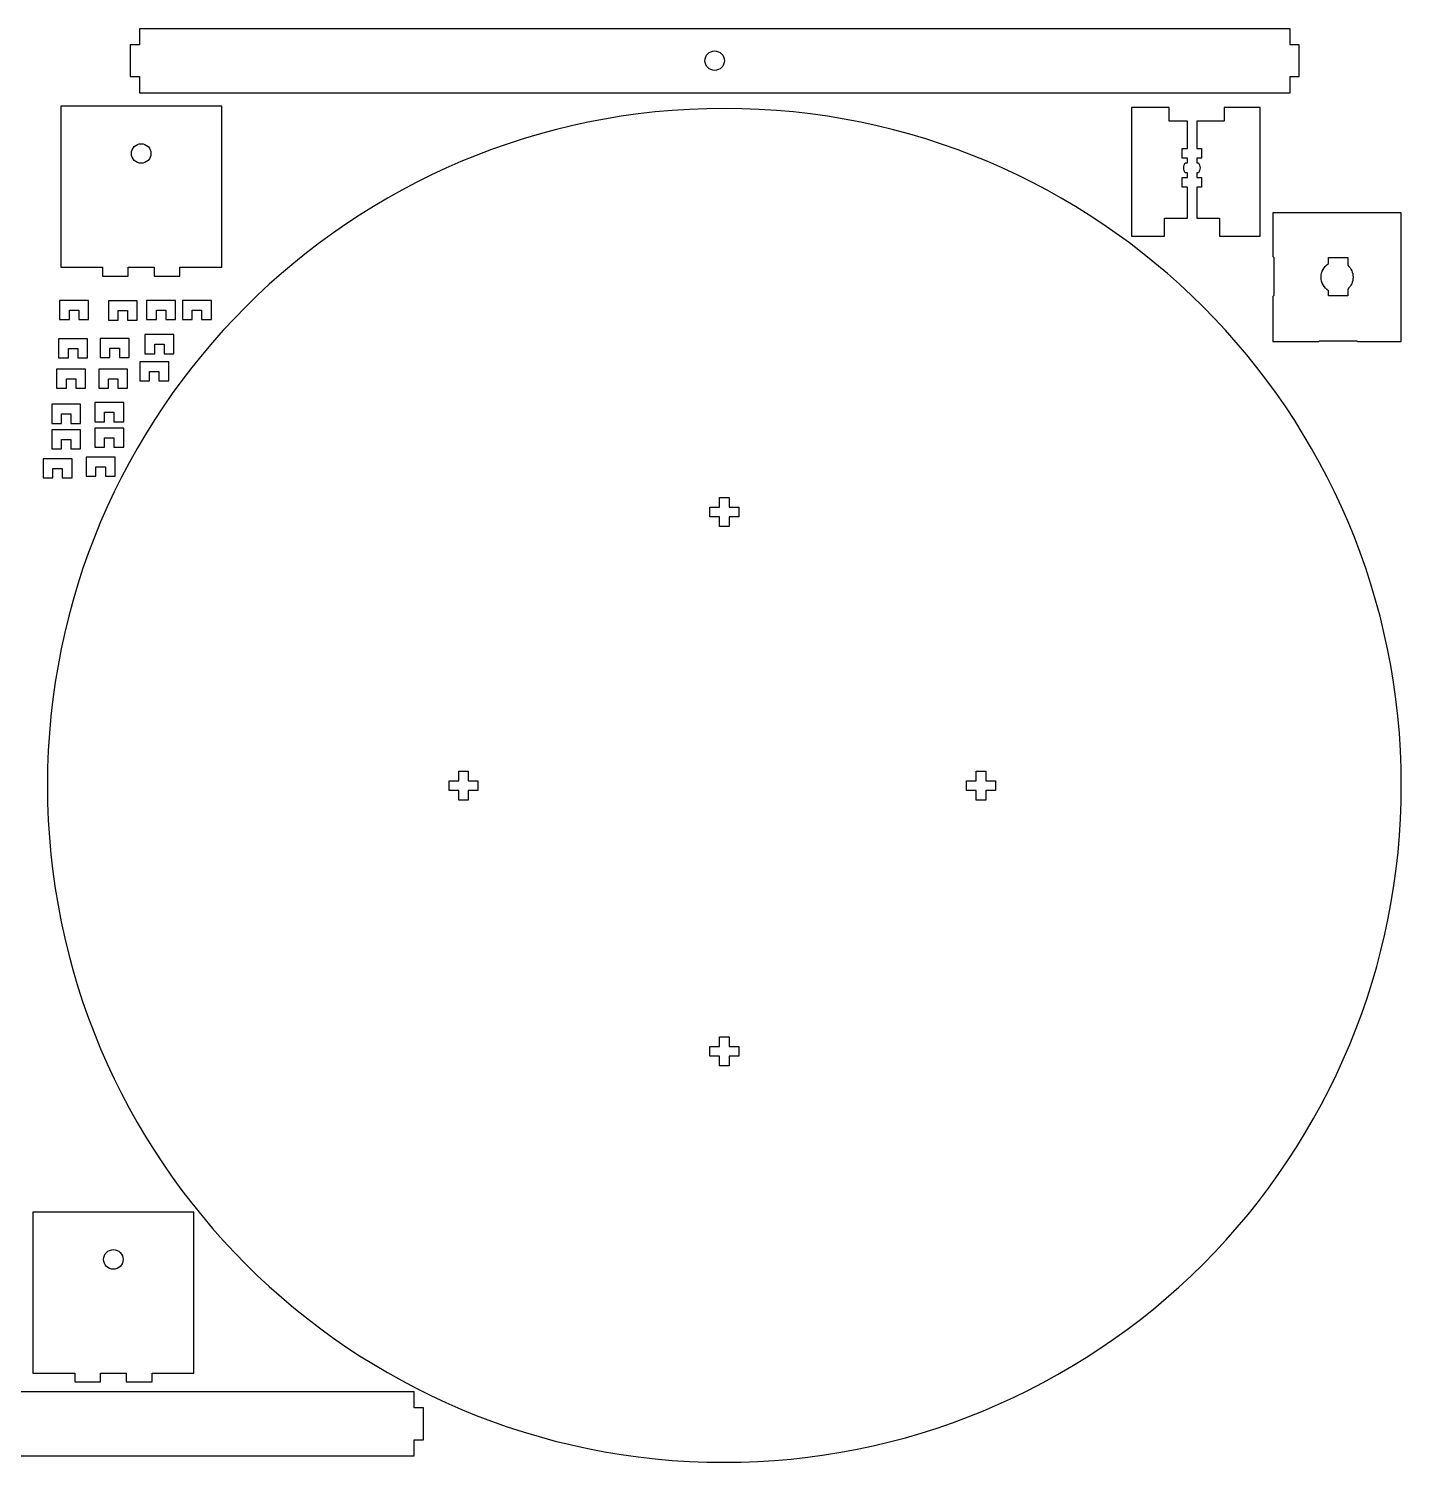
# Model space of a CAD drawing. Extents: x 54 to 786, y 111 to 996.
# Drawn here: x 360.3 to 786, y 110.7 to 555.3 of the extents above; entities that cross this region are included whole.
import ezdxf

# ---------------------------------------------------------------- set-up
doc = ezdxf.new("R2010")
doc.units = 0
doc.layers.add('Calque_1', color=7, linetype='CONTINUOUS')

msp = doc.modelspace()

# ---------------------------------------------------------------- linework, layer by layer
at = {"layer": 'Calque_1', "color": 1}
for p, q in [((751.53565, 555.28451), (394.68548, 555.28451)), ((394.68548, 555.28451), (394.68548, 550.31481)), ((751.53565, 550.31481), (751.53565, 555.28451)), ((394.68548, 550.31481), (391.80504, 550.31481)), ((391.80504, 550.31481), (391.80504, 540.40431)), ((754.36598, 550.31481), (751.53565, 550.31481)), ((754.36598, 540.40431), (754.36598, 550.31481)), ((576.10022, 545.35956), (576.10022, 545.35956)), ((391.80504, 540.40431), (394.68548, 540.40431)), ((394.68548, 540.40431), (394.68548, 535.43459)), ((751.53565, 535.43459), (751.53565, 540.40431)), ((751.53565, 540.40431), (754.36598, 540.40431)), ((394.68548, 535.43459), (751.53565, 535.43459)), ((370.29946, 531.23904), (370.29946, 481.32991)), ((420.20804, 531.23904), (370.29946, 531.23904)), ((420.20804, 481.32991), (420.20804, 531.23904)), ((576.10022, 530.54281), (576.10022, 530.54281)), ((702.31872, 530.87782), (702.31835, 490.93624)), ((714.02126, 530.87782), (702.31872, 530.87782)), ((714.02089, 526.61535), (714.02126, 530.87782)), ((731.08726, 530.87782), (731.08689, 526.61535)), ((742.25995, 530.87782), (731.08726, 530.87782)), ((742.25995, 519.23449), (742.25995, 530.87782)), ((719.6847, 526.61534), (714.02089, 526.61535)), ((719.68472, 518.09478), (719.6847, 526.61534)), ((731.08689, 526.61535), (722.65401, 526.61536)), ((722.65401, 526.61536), (722.65401, 518.09478)), ((395.25349, 519.60252), (395.25349, 519.60252)), ((718.1014, 515.14996), (718.10176, 518.09478)), ((718.10176, 518.09478), (719.68472, 518.09478)), ((722.65401, 518.09478), (724.04622, 518.09478)), ((724.04622, 518.09478), (724.04658, 515.14997)), ((742.25995, 505.01065), (742.25995, 519.23449)), ((719.68472, 515.1496), (718.1014, 515.14996)), ((719.0383, 513.63133), (719.68471, 513.63098)), ((719.68471, 513.63098), (719.68472, 515.1496)), ((724.04658, 515.14997), (722.65402, 515.15034)), ((722.65402, 515.15034), (722.65402, 513.63171)), ((722.65402, 513.63171), (723.10968, 513.63135)), ((718.10178, 506.14963), (718.1014, 509.09444)), ((718.1014, 509.09444), (719.68472, 509.09407)), ((719.68471, 510.61344), (719.03794, 510.61344)), ((719.68472, 509.09407), (719.68471, 510.61344)), ((723.10968, 510.61307), (722.65402, 510.61344)), ((722.65402, 510.61344), (722.65402, 509.09481)), ((722.65402, 509.09481), (724.04659, 509.09444)), ((724.04659, 509.09444), (724.04622, 506.14962)), ((719.68471, 506.14961), (718.10178, 506.14963)), ((719.68471, 496.56644), (719.68471, 506.14961)), ((724.04622, 506.14962), (722.65402, 506.14963)), ((722.65402, 506.14963), (722.65402, 496.56717)), ((742.25995, 501.67227), (742.25995, 505.01065)), ((742.25995, 490.9366), (742.25995, 501.67227)), ((746.17459, 498.14195), (746.17459, 484.59034)), ((786.02848, 498.14195), (746.17459, 498.14195)), ((786.02848, 458.28757), (786.02848, 498.14195)), ((712.61664, 490.93661), (712.61662, 496.5668)), ((712.61662, 496.5668), (719.68471, 496.56644)), ((722.65402, 496.56717), (729.68263, 496.5668)), ((729.68263, 496.5668), (729.68262, 490.9366)), ((702.31835, 490.93624), (712.61664, 490.93661)), ((729.68262, 490.9366), (742.25995, 490.9366)), ((370.29946, 481.32991), (383.2537, 481.32991)), ((383.2537, 481.32991), (383.2537, 478.57245)), ((391.25373, 478.57245), (391.25373, 481.32991)), ((391.25373, 481.32991), (399.25376, 481.32991)), ((399.25376, 481.32991), (399.25376, 478.57245)), ((407.25379, 478.57245), (407.25379, 481.32991)), ((407.25379, 481.32991), (420.20804, 481.32991)), ((746.17459, 484.59034), (746.49188, 484.27253)), ((746.49188, 484.27253), (746.49188, 472.50013)), ((763.48, 484.3583), (769.42434, 484.3583)), ((763.48, 482.43648), (763.48, 484.3583)), ((383.2537, 478.57245), (391.25373, 478.57245)), ((399.25376, 478.57245), (407.25379, 478.57245)), ((746.49188, 472.50013), (746.17459, 472.18231)), ((746.17459, 472.18231), (746.17459, 458.28757)), ((769.42434, 472.41332), (763.48, 472.41332)), ((769.42484, 474.52327), (769.42434, 472.41332)), ((369.95347, 471.02251), (369.95347, 465.07504)), ((378.90073, 471.02251), (369.95347, 471.02251)), ((372.96414, 465.07504), (372.96414, 468.01184)), ((372.96414, 468.01184), (375.89006, 468.01184)), ((375.89006, 468.01184), (375.89006, 465.07504)), ((378.90073, 465.07504), (378.90073, 471.02251)), ((385.08421, 470.84657), (385.08421, 464.8991)), ((394.03147, 470.84657), (385.08421, 470.84657)), ((388.09488, 464.8991), (388.09488, 467.8359)), ((388.09488, 467.8359), (391.0208, 467.8359)), ((391.0208, 467.8359), (391.0208, 464.8991)), ((394.03147, 464.8991), (394.03147, 470.84657)), ((396.94096, 471.02251), (396.94096, 465.07504)), ((405.88822, 471.02251), (396.94096, 471.02251)), ((399.95163, 465.07504), (399.95163, 468.01184)), ((399.95163, 468.01184), (402.87755, 468.01184)), ((402.87755, 468.01184), (402.87755, 465.07504)), ((405.88822, 465.07504), (405.88822, 471.02251)), ((408.05347, 471.02251), (408.05347, 465.07504)), ((417.00073, 471.02251), (408.05347, 471.02251)), ((411.06414, 465.07504), (411.06414, 468.01184)), ((411.06414, 468.01184), (413.99006, 468.01184)), ((413.99006, 468.01184), (413.99006, 465.07504)), ((417.00073, 465.07504), (417.00073, 471.02251)), ((369.95347, 465.07504), (372.96414, 465.07504)), ((375.89006, 465.07504), (378.90073, 465.07504)), ((385.08421, 464.8991), (388.09488, 464.8991)), ((391.0208, 464.8991), (394.03147, 464.8991)), ((396.94096, 465.07504), (399.95163, 465.07504)), ((402.87755, 465.07504), (405.88822, 465.07504)), ((408.05347, 465.07504), (411.06414, 465.07504)), ((413.99006, 465.07504), (417.00073, 465.07504)), ((369.64558, 459.10265), (369.64558, 453.15518)), ((378.59284, 459.10265), (369.64558, 459.10265)), ((378.59284, 453.15518), (378.59284, 459.10265)), ((382.5331, 459.2346), (382.5331, 453.28713)), ((391.48036, 459.2346), (382.5331, 459.2346)), ((391.48036, 453.28713), (391.48036, 459.2346)), ((396.41182, 460.43917), (396.41182, 454.4917)), ((405.35908, 460.43917), (396.41182, 460.43917)), ((405.35908, 454.4917), (405.35908, 460.43917)), ((746.17459, 458.28757), (760.42747, 458.28757)), ((760.42747, 458.28757), (760.56545, 458.42502)), ((760.56545, 458.42502), (772.33888, 458.42555)), ((772.33888, 458.42555), (772.47736, 458.28757)), ((772.47736, 458.28757), (786.02848, 458.28757)), ((372.65625, 453.15518), (372.65625, 456.09198)), ((372.65625, 456.09198), (375.58217, 456.09198)), ((375.58217, 456.09198), (375.58217, 453.15518)), ((385.54377, 453.28713), (385.54377, 456.22393)), ((385.54377, 456.22393), (388.46969, 456.22393)), ((388.46969, 456.22393), (388.46969, 453.28713)), ((396.41182, 454.4917), (399.42249, 454.4917)), ((399.42249, 454.4917), (399.42249, 457.4285)), ((399.42249, 457.4285), (402.34841, 457.4285)), ((402.34841, 457.4285), (402.34841, 454.4917)), ((402.34841, 454.4917), (405.35908, 454.4917)), ((369.02979, 449.7339), (369.02979, 443.78643)), ((377.97705, 449.7339), (369.02979, 449.7339)), ((369.64558, 453.15518), (372.65625, 453.15518)), ((375.58217, 453.15518), (378.59284, 453.15518)), ((377.97705, 443.78643), (377.97705, 449.7339)), ((382.09325, 449.7339), (382.09325, 443.78643)), ((391.04051, 449.7339), (382.09325, 449.7339)), ((382.5331, 453.28713), (385.54377, 453.28713)), ((388.46969, 453.28713), (391.48036, 453.28713)), ((391.04051, 443.78643), (391.04051, 449.7339)), ((394.82431, 451.97245), (394.82431, 446.02498)), ((403.77157, 451.97245), (394.82431, 451.97245)), ((403.77157, 446.02498), (403.77157, 451.97245)), ((372.04046, 443.78643), (372.04046, 446.72323)), ((372.04046, 446.72323), (374.96638, 446.72323)), ((374.96638, 446.72323), (374.96638, 443.78643)), ((385.10392, 443.78643), (385.10392, 446.72323)), ((385.10392, 446.72323), (388.02984, 446.72323)), ((388.02984, 446.72323), (388.02984, 443.78643)), ((394.82431, 446.02498), (397.83498, 446.02498)), ((397.83498, 446.02498), (397.83498, 448.96178)), ((397.83498, 448.96178), (400.7609, 448.96178)), ((400.7609, 448.96178), (400.7609, 446.02498)), ((400.7609, 446.02498), (403.77157, 446.02498)), ((369.02979, 443.78643), (372.04046, 443.78643)), ((374.96638, 443.78643), (377.97705, 443.78643)), ((382.09325, 443.78643), (385.10392, 443.78643)), ((388.02984, 443.78643), (391.04051, 443.78643)), ((367.49032, 438.82569), (367.49032, 432.87822)), ((376.43758, 438.82569), (367.49032, 438.82569)), ((370.50099, 432.87822), (370.50099, 435.81502)), ((370.50099, 435.81502), (373.42691, 435.81502)), ((373.42691, 435.81502), (373.42691, 432.87822)), ((376.43758, 432.87822), (376.43758, 438.82569)), ((380.86168, 439.35351), (380.86168, 433.40604)), ((389.80894, 439.35351), (380.86168, 439.35351)), ((383.87235, 433.40604), (383.87235, 436.34284)), ((383.87235, 436.34284), (386.79827, 436.34284)), ((386.79827, 436.34284), (386.79827, 433.40604)), ((389.80894, 433.40604), (389.80894, 439.35351)), ((367.49032, 432.87822), (370.50099, 432.87822)), ((373.42691, 432.87822), (376.43758, 432.87822)), ((380.86168, 433.40604), (383.87235, 433.40604)), ((380.86168, 431.41599), (380.86168, 425.46852)), ((389.80894, 431.41599), (380.86168, 431.41599)), ((386.79827, 433.40604), (389.80894, 433.40604)), ((389.80894, 425.46852), (389.80894, 431.41599)), ((367.49032, 430.88817), (367.49032, 424.9407)), ((376.43758, 430.88817), (367.49032, 430.88817)), ((370.50099, 424.9407), (370.50099, 427.8775)), ((370.50099, 427.8775), (373.42691, 427.8775)), ((373.42691, 427.8775), (373.42691, 424.9407)), ((376.43758, 424.9407), (376.43758, 430.88817)), ((383.87235, 425.46852), (383.87235, 428.40532)), ((383.87235, 428.40532), (386.79827, 428.40532)), ((386.79827, 428.40532), (386.79827, 425.46852)), ((367.49032, 424.9407), (370.50099, 424.9407)), ((373.42691, 424.9407), (376.43758, 424.9407)), ((378.21583, 422.42016), (378.21583, 416.47269)), ((387.16309, 422.42016), (378.21583, 422.42016)), ((380.86168, 425.46852), (383.87235, 425.46852)), ((386.79827, 425.46852), (389.80894, 425.46852)), ((387.16309, 416.47269), (387.16309, 422.42016)), ((364.84447, 421.89234), (364.84447, 415.94487)), ((373.79173, 421.89234), (364.84447, 421.89234)), ((367.85514, 415.94487), (367.85514, 418.88167)), ((367.85514, 418.88167), (370.78106, 418.88167)), ((370.78106, 418.88167), (370.78106, 415.94487)), ((373.79173, 415.94487), (373.79173, 421.89234)), ((381.2265, 416.47269), (381.2265, 419.40949)), ((381.2265, 419.40949), (384.15242, 419.40949)), ((384.15242, 419.40949), (384.15242, 416.47269)), ((364.84447, 415.94487), (367.85514, 415.94487)), ((370.78106, 415.94487), (373.79173, 415.94487)), ((378.21583, 416.47269), (381.2265, 416.47269)), ((384.15242, 416.47269), (387.16309, 416.47269)), ((574.61401, 409.86077), (577.58594, 409.86077)), ((574.61401, 406.86095), (574.61401, 409.86077)), ((577.58594, 409.86077), (577.58594, 406.86095)), ((571.61419, 403.88904), (571.61419, 406.86095)), ((571.61419, 406.86095), (574.61401, 406.86095)), ((577.58594, 406.86095), (580.58573, 406.86095)), ((580.58573, 406.86095), (580.58573, 403.88904)), ((574.61401, 403.88904), (571.61419, 403.88904)), ((574.61401, 400.88922), (574.61401, 403.88904)), ((577.58594, 400.88922), (574.61401, 400.88922)), ((580.58573, 403.88904), (577.58594, 403.88904)), ((577.58594, 403.88904), (577.58594, 400.88922)), ((493.71405, 325.031383), (496.68596, 325.031383)), ((493.71405, 322.031563), (493.71405, 325.031383)), ((496.68596, 325.031383), (496.68596, 322.031563)), ((654.16419, 325.031383), (657.13559, 325.031383)), ((654.16419, 322.031563), (654.16419, 325.031383)), ((657.13559, 325.031383), (657.13559, 322.031563)), ((490.71424, 319.059657), (490.71424, 322.031563)), ((490.71424, 322.031563), (493.71405, 322.031563)), ((496.68596, 322.031563), (499.68578, 322.031563)), ((499.68578, 322.031563), (499.68578, 319.059657)), ((651.16439, 319.059657), (651.16439, 322.031563)), ((651.16439, 322.031563), (654.16419, 322.031563)), ((657.13559, 322.031563), (660.13541, 322.031563)), ((660.13541, 322.031563), (660.13541, 319.059657)), ((493.71405, 319.059657), (490.71424, 319.059657)), ((493.71405, 316.059838), (493.71405, 319.059657)), ((496.68596, 316.059838), (493.71405, 316.059838)), ((499.68578, 319.059657), (496.68596, 319.059657)), ((496.68596, 319.059657), (496.68596, 316.059838)), ((654.16419, 319.059657), (651.16439, 319.059657)), ((654.16419, 316.059838), (654.16419, 319.059657)), ((657.13559, 316.059838), (654.16419, 316.059838)), ((660.13541, 319.059657), (657.13559, 319.059657)), ((657.13559, 319.059657), (657.13559, 316.059838)), ((574.61401, 242.644155), (577.58594, 242.644155)), ((574.61401, 239.644336), (574.61401, 242.644155)), ((577.58594, 242.644155), (577.58594, 239.644336)), ((571.61419, 236.67243), (571.61419, 239.644336)), ((571.61419, 239.644336), (574.61401, 239.644336)), ((574.61401, 236.67243), (571.61419, 236.67243)), ((574.61401, 233.672611), (574.61401, 236.67243)), ((577.58594, 239.644336), (580.58573, 239.644336)), ((580.58573, 236.67243), (577.58594, 236.67243)), ((577.58594, 236.67243), (577.58594, 233.672611)), ((580.58573, 239.644336), (580.58573, 236.67243)), ((577.58594, 233.672611), (574.61401, 233.672611)), ((361.67219, 188.26487), (361.67219, 138.35571)), ((411.58073, 188.26487), (361.67219, 188.26487)), ((411.58073, 138.35571), (411.58073, 188.26487)), ((386.62623, 176.62834), (386.62623, 176.62834)), ((361.67219, 138.35571), (374.62644, 138.35571)), ((374.62644, 138.35571), (374.62644, 135.59825)), ((382.62647, 135.59825), (382.62647, 138.35571)), ((382.62647, 138.35571), (390.62648, 138.35571)), ((390.62648, 138.35571), (390.62648, 135.59825)), ((398.62648, 135.59825), (398.62648, 138.35571)), ((398.62648, 138.35571), (411.58073, 138.35571)), ((374.62644, 135.59825), (382.62647, 135.59825)), ((390.62648, 135.59825), (398.62648, 135.59825)), ((479.93458, 132.5027), (123.08429, 132.5027)), ((479.93458, 127.53297), (479.93458, 132.5027)), ((482.76491, 127.53297), (479.93458, 127.53297)), ((482.76491, 117.62246), (482.76491, 127.53297)), ((479.93458, 112.65274), (479.93458, 117.62246)), ((479.93458, 117.62246), (482.76491, 117.62246)), ((123.08429, 112.65274), (479.93458, 112.65274))]:
    msp.add_line(p, q, dxfattribs=at)
for points in [[(570.07061, 545.35956), (570.070641, 547.024578), (571.420402, 548.37433), (573.08542, 548.37435)], [(573.08542, 548.37435), (574.750434, 548.374325), (576.100189, 547.024574), (576.10022, 545.35956)], [(573.08542, 542.34477), (571.420402, 542.34479), (570.070641, 543.694542), (570.07061, 545.35956)], [(576.10022, 545.35956), (576.100189, 543.694546), (574.750434, 542.344795), (573.08542, 542.34477)], [(576.10022, 530.54281), (460.156996, 530.542639), (366.166473, 436.552149), (366.16626, 320.608925)], [(786.03469, 320.608925), (786.034477, 436.552349), (692.043644, 530.54292), (576.10022, 530.54281)], [(393.110962, 514.430064), (392.54276, 514.998367), (392.2236, 515.769119), (392.2237, 516.57275)], [(392.2237, 516.57275), (392.223801, 518.246012), (393.580228, 519.60243), (395.25349, 519.60252)], [(395.25349, 519.60252), (396.057112, 519.602612), (396.827854, 519.283451), (397.39615, 518.715255)], [(397.39615, 518.715255), (397.964446, 518.147058), (398.283741, 517.376372), (398.28379, 516.57275)], [(398.28379, 516.57275), (398.28389, 515.769031), (397.96466, 514.998201), (397.396348, 514.429883)], [(395.25349, 513.54242), (394.449859, 513.542463), (393.679164, 513.86176), (393.110962, 514.430064)], [(397.396348, 514.429883), (396.828036, 513.861565), (396.057209, 513.542328), (395.25349, 513.54242)], [(718.53733, 512.12257), (718.538349, 512.666176), (718.713966, 513.195078), (719.0383, 513.63133)], [(719.03794, 510.61344), (718.713659, 511.049838), (718.538166, 511.578878), (718.53733, 512.12257)], [(723.10968, 513.63135), (723.433963, 513.194949), (723.609457, 512.665906), (723.61029, 512.12221)], [(723.61029, 512.12221), (723.609457, 511.578514), (723.433963, 511.049471), (723.10968, 510.61307)], [(761.12872, 478.21449), (761.129999, 479.933639), (762.019139, 481.530191), (763.48, 482.43648)], [(769.42434, 484.3583), (769.42434, 484.3583), (769.42484, 481.90628), (769.42484, 481.90628)], [(769.42484, 481.90628), (770.472762, 480.964866), (771.072239, 479.623175), (771.07436, 478.21449)], [(763.48, 473.99616), (762.020244, 474.901762), (761.131264, 476.496644), (761.12872, 478.21449)], [(771.07436, 478.21449), (771.072078, 476.806003), (770.472614, 475.464551), (769.42484, 474.52327)], [(763.48, 472.41332), (763.48, 472.41332), (763.48, 473.99616), (763.48, 473.99616)], [(366.16626, 320.608925), (366.166108, 204.665443), (460.156738, 110.674551), (576.10022, 110.67438)], [(724.546392, 172.162731), (763.916756, 211.533109), (786.034763, 264.930813), (786.03469, 320.608925)], [(384.483702, 171.455884), (383.9155, 172.024187), (383.59634, 172.794939), (383.59644, 173.59857)], [(383.59644, 173.59857), (383.596541, 175.271832), (384.952968, 176.62825), (386.62623, 176.62834)], [(386.62623, 176.62834), (387.42985, 176.628429), (388.200589, 176.309268), (388.768883, 175.741071)], [(388.768883, 175.741071), (389.337177, 175.172875), (389.656471, 174.40219), (389.65652, 173.59857)], [(389.65652, 173.59857), (389.65662, 172.794853), (389.337392, 172.024025), (388.769081, 171.455707)], [(386.62623, 170.56824), (385.822599, 170.568283), (385.051904, 170.88758), (384.483702, 171.455884)], [(388.769081, 171.455707), (388.200771, 170.887389), (387.429947, 170.568151), (386.62623, 170.56824)], [(576.10022, 110.67438), (631.778332, 110.674327), (685.176029, 132.792353), (724.546392, 172.162731)]]:
    msp.add_open_spline(points, degree=3, dxfattribs=at)

doc.saveas('drawing.dxf')
